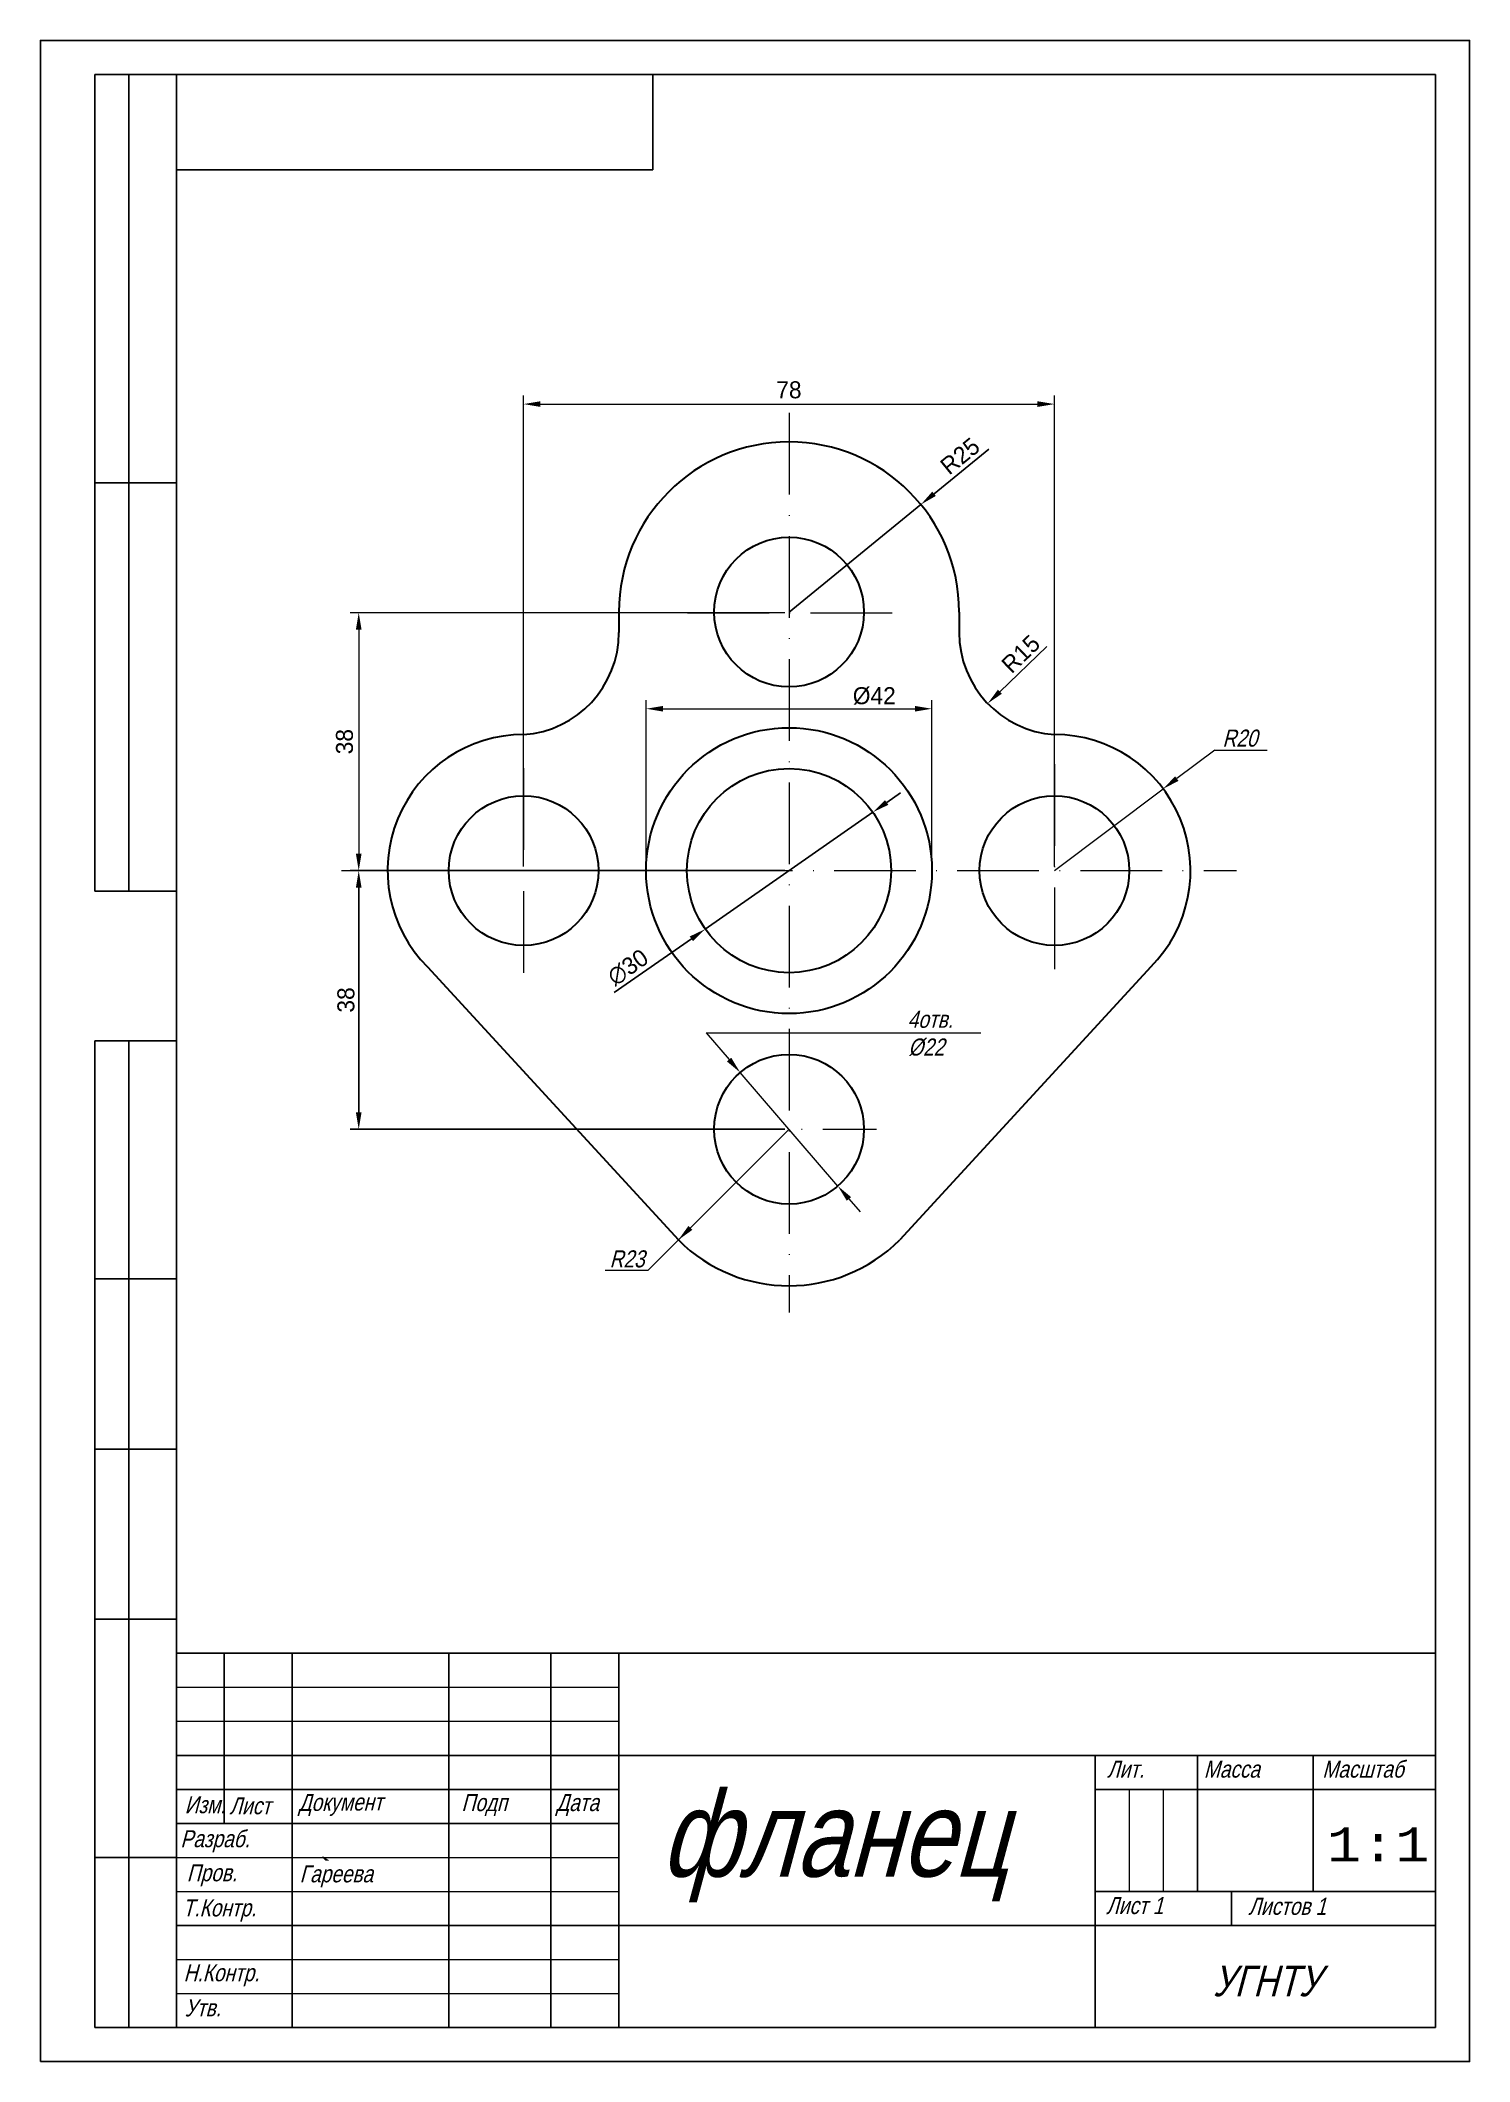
# Model space of a CAD drawing. Header units: millimetres. Extents: x 0 to 210, y 0 to 297.
import ezdxf

# ---------------------------------------------------------------- set-up
doc = ezdxf.new("R2010")
doc.units = ezdxf.units.MM
doc.linetypes.add('ACAD_ISO10W100', pattern=[18, 12, -3, 0, -3])
doc.layers.add('1-основная-06', color=7, linetype='Continuous')
doc.layers.add('Ypoвeнь2', color=7, linetype='Continuous', lineweight=20)
doc.styles.add('2', font='COUR.TTF', dxfattribs={"height": 5})
doc.styles.add('3', font='COUR.TTF', dxfattribs={"height": 3})
doc.styles.add('4', font='ARIAL.TTF', dxfattribs={"width": 0.8, "oblique": 15, "height": 2.5})
doc.dimstyles.new('ISO-25', dxfattribs={"dimtxt": 2.5, "dimasz": 2.5, "dimexe": 1.25, "dimexo": 0.625, "dimtad": 1, "dimtxsty": 'Standard', "dimcen": 2.5, "dimadec": 0, "dimazin": 0, "dimtfac": 1, "dimtmove": 0, "dimatfit": 3, "dimfxl": 0, "dimarcsym": 0})

# ---------------------------------------------------------------- blocks, each defined once
blk = doc.blocks.new('*D1')
at = {"layer": 'Defpoints', "color": 0}
for p in [(46.77, 175), (110, 175), (110, 137)]:
    blk.add_point(p, dxfattribs=at)
at = {"layer": 'Ypoвeнь2', "color": 0, "lineweight": -2}
for p, q in [((109.38, 175), (45.52, 175)), ((46.77, 139.5), (46.77, 172.5)), ((109.38, 137), (45.52, 137))]:
    blk.add_line(p, q, dxfattribs=at)
at = {"layer": 'Ypoвeнь2', "color": 0}
for points in [[(46.35, 172.5), (47.19, 172.5), (46.77, 175)], [(46.35, 139.5), (47.19, 139.5), (46.77, 137)]]:
    blk.add_solid(points, dxfattribs=at)
at = {"layer": 'Ypoвeнь2', "color": 0, "insert": (44.9, 156), "char_height": 2.5, "attachment_point": 5, "rotation": 90}
blk.add_mtext('38', dxfattribs=at)
blk = doc.blocks.new('*D2')
at = {"layer": 'Defpoints', "color": 0, "lineweight": 30}
for p in [(122.3, 183.58), (97.7, 166.42)]:
    blk.add_point(p, dxfattribs=at)
at = {"layer": 'Ypoвeнь2', "color": 0, "lineweight": -2}
for p, q in [((124.35, 185.01), (126.4, 186.44)), ((122.3, 183.58), (97.7, 166.42)), ((84.33, 157.1), (95.65, 164.99))]:
    blk.add_line(p, q, dxfattribs=at)
at = {"layer": 'Ypoвeнь2', "color": 0, "lineweight": 30}
for points in [[(124.11, 185.35), (124.59, 184.67), (122.3, 183.58)], [(95.41, 165.33), (95.89, 164.65), (97.7, 166.42)]]:
    blk.add_solid(points, dxfattribs=at)
at = {"layer": 'Ypoвeнь2', "color": 0, "insert": (86.34, 160.78), "char_height": 2.5, "attachment_point": 5, "rotation": 34.8997}
blk.add_mtext('∅30', dxfattribs=at)
blk = doc.blocks.new('*D3')
at = {"layer": 'Defpoints', "color": 0, "lineweight": 30}
for p in [(129.37, 228.8), (110, 213)]:
    blk.add_point(p, dxfattribs=at)
at = {"layer": 'Ypoвeнь2', "color": 0, "lineweight": -2}
for p, q in [((139.38, 236.96), (131.31, 230.38)), ((110, 213), (129.37, 228.8))]:
    blk.add_line(p, q, dxfattribs=at)
at = {"layer": 'Ypoвeнь2', "color": 0, "lineweight": 30}
blk.add_solid([(131.05, 230.7), (131.57, 230.06), (129.37, 228.8)], dxfattribs=at)
at = {"layer": 'Ypoвeнь2', "color": 0, "insert": (135.13, 235.92), "char_height": 2.5, "attachment_point": 5, "rotation": 39.2003}
blk.add_mtext('R25', dxfattribs=at)
blk = doc.blocks.new('*D4')
at = {"layer": 'Defpoints', "color": 0, "lineweight": 30}
for p in [(150, 209.97), (139.19, 199.57)]:
    blk.add_point(p, dxfattribs=at)
at = {"layer": 'Ypoвeнь2', "color": 0, "lineweight": -2}
blk.add_line((147.9, 207.94), (140.99, 201.3), dxfattribs=at)
at = {"layer": 'Ypoвeнь2', "color": 0, "lineweight": 30}
blk.add_solid([(140.7, 201.6), (141.28, 201), (139.19, 199.57)], dxfattribs=at)
at = {"layer": 'Ypoвeнь2', "color": 0, "insert": (144.05, 206.84), "char_height": 2.5, "attachment_point": 5, "rotation": 43.8913}
blk.add_mtext('R15', dxfattribs=at)

msp = doc.modelspace()

# ---------------------------------------------------------------- linework, layer by layer
at = {"layer": '1-основная-06'}
for p, q in [((20, 292), (8, 292)), ((8, 292), (8, 172)), ((13, 172), (13, 292)), ((205, 292), (20, 292)), ((20, 292), (20, 60)), ((90, 292), (90, 278)), ((205, 5), (205, 292)), ((90, 278), (20, 278)), ((20, 232), (8, 232)), ((8, 232), (8, 172)), ((20, 172), (20, 232)), ((8, 172), (20, 172)), ((8, 172), (13, 172)), ((8, 5), (8, 150)), ((8, 150), (20, 150)), ((13, 150), (8, 150)), ((8, 150), (8, 115)), ((13, 5), (13, 150)), ((20, 150), (20, 5)), ((8, 115), (20, 115)), ((20, 115), (20, 90)), ((20, 90), (8, 90)), ((8, 90), (8, 65)), ((8, 65), (20, 65)), ((20, 65), (20, 30)), ((205, 60), (20, 60)), ((20, 60), (20, 5)), ((37, 60), (27, 60)), ((27, 60), (27, 35)), ((60, 60), (37, 60)), ((37, 60), (37, 5)), ((37, 5), (37, 60)), ((60, 5), (60, 60)), ((85, 60), (75, 60)), ((75, 60), (75, 5)), ((85, 60), (85, 45)), ((20, 45), (85, 45)), ((85, 5), (85, 45)), ((85, 45), (205, 45)), ((85, 45), (155, 45)), ((155, 45), (155, 5)), ((170, 25), (170, 45)), ((205, 45), (187, 45)), ((187, 45), (187, 25)), ((205, 45), (205, 20)), ((205, 40), (205, 45)), ((85, 40), (20, 40)), ((20, 40), (20, 35)), ((85, 35), (85, 40)), ((155, 25), (155, 40)), ((155, 40), (205, 40)), ((20, 35), (27, 35)), ((27, 35), (85, 35)), ((20, 30), (8, 30)), ((8, 30), (8, 5)), ((205, 25), (155, 25)), ((175, 25), (170, 25)), ((187, 25), (175, 25)), ((175, 25), (175, 20)), ((175, 20), (175, 25)), ((205, 20), (205, 25)), ((20, 20), (85, 20)), ((205, 20), (85, 20)), ((155, 5), (155, 20)), ((155, 20), (205, 20)), ((8, 5), (13, 5)), ((20, 5), (13, 5)), ((20, 5), (205, 5)), ((75, 5), (60, 5))]:
    msp.add_line(p, q, dxfattribs=at)
msp.add_lwpolyline([(0, 0), (210, 0), (210, 297), (0, 297)], close=True, dxfattribs=at)
at = {"layer": 'Ypoвeнь2'}
for p, q in [((70.973, 175.625), (70.973, 244.81)), ((73.473, 243.56), (146.5, 243.56)), ((149, 175.625), (149, 244.81)), ((109.375, 212.911), (45.521, 212.911)), ((46.771, 210.411), (46.771, 177.5)), ((89, 175.625), (89, 200.042)), ((131, 175.625), (131, 200.042)), ((91.5, 198.792), (128.5, 198.792)), ((172.545, 192.718), (166.978, 188.529)), ((172.545, 192.718), (180.261, 192.718)), ((149, 175), (164.981, 187.026)), ((109.375, 175), (45.521, 175)), ((97.8, 151.183), (101.197, 147.235)), ((97.8, 151.183), (138.174, 151.183)), ((117.173, 128.661), (102.827, 145.339)), ((118.803, 126.765), (120.434, 124.87)), ((93.737, 120.737), (89.239, 116.24)), ((89.239, 116.24), (82.97, 116.24)), ((20, 55), (85, 55)), ((20, 50), (85, 50)), ((20, 40), (85, 40)), ((160, 40), (160, 25)), ((165, 40), (165, 25)), ((20, 35), (85, 35)), ((20, 30), (85, 30)), ((20, 25), (85, 25)), ((20, 15), (85, 15)), ((20, 10), (85, 10))]:
    msp.add_line(p, q, dxfattribs=at)
at = {"layer": 'Ypoвeнь2', "linetype": 'ACAD_ISO10W100'}
for p, q in [((110, 242.255), (110, 110.079)), ((95.071, 212.911), (125.336, 212.911)), ((149, 190.634), (149, 159.366)), ((70.973, 190.076), (70.973, 158.808)), ((44.23, 175), (175.77, 175)), ((96.846, 136.997), (122.838, 136.997))]:
    msp.add_line(p, q, dxfattribs=at)
at = {"layer": 'Ypoвeнь2', "lineweight": 30}
for p, q in [((85, 213), (85, 210)), ((135, 213), (135, 210)), ((56.858, 160.858), (93.737, 120.737)), ((163.142, 160.858), (126.263, 120.737))]:
    msp.add_line(p, q, dxfattribs=at)
at = {"layer": 'Ypoвeнь2', "lineweight": 30, "ltscale": 20}
msp.add_circle((110, 213), 11, dxfattribs=at)
at = {"layer": 'Ypoвeнь2', "lineweight": 30}
for centre, radius in [((110, 175), 21), ((110, 175), 15), ((71, 175), 11), ((149, 175), 11), ((110, 137), 11)]:
    msp.add_circle(centre, radius, dxfattribs=at)
for centre, radius, start, end in [((110, 213), 25, 0, 180), ((70, 209.967), 15, 273.82241, 0.12746), ((150, 209.967), 15, 179.87254, 266.17759), ((71, 175), 20, 90, 225), ((149, 175), 20, 315, 90), ((110, 137), 23, 225, 315)]:
    msp.add_arc(centre, radius, start, end, dxfattribs=at)
at = {"layer": 'Ypoвeнь2'}
for points in [[(73.473, 243.977), (73.473, 243.143), (70.973, 243.56)], [(146.5, 243.977), (146.5, 243.143), (149, 243.56)], [(46.354, 210.411), (47.188, 210.411), (46.771, 212.911)], [(91.5, 199.209), (91.5, 198.376), (89, 198.792)], [(128.5, 199.209), (128.5, 198.376), (131, 198.792)], [(166.728, 188.862), (167.229, 188.196), (164.981, 187.026)], [(46.354, 177.5), (47.188, 177.5), (46.771, 175)], [(101.512, 147.506), (100.881, 146.963), (102.827, 145.339)], [(119.119, 127.037), (118.488, 126.494), (117.173, 128.661)]]:
    msp.add_solid(points, dxfattribs=at)

# ---------------------------------------------------------------- texts
at = {"layer": 'Ypoвeнь2', "style": '4', "oblique": 15, "width": 0.8}
for s, p in [('R20', (173.686, 193.224)), ('4отв.', (127.425, 151.906)), ('%%c22', (127.521, 147.835)), ('R23', (83.634, 116.705)), ('Лит.', (156.731, 41.724)), ('Масса', (170.949, 41.724)), ('Масштаб', (188.362, 41.724)), ('Изм.', (21.197, 36.495)), ('Лист', (27.767, 36.339)), ('Подп', (61.864, 36.808)), ('Дата', (75.785, 36.808)), ('Разраб.', (20.572, 31.494)), ('Пров.', (21.51, 26.492)), ('Гареева', (38.09, 26.336)), ('Т.Контр.', (20.885, 21.334)), ('Лист 1', (156.603, 21.677)), ('Листов 1', (177.487, 21.562)), ('Н.Контр.', (21.041, 11.8)), ('Утв.', (21.197, 6.643))]:
    msp.add_text(s, height=2.5, dxfattribs=at).set_placement(p)
msp.add_text('Документ', height=2.5, rotation=0.48111, dxfattribs=at).set_placement((37.933, 36.808))
at = {"layer": 'Ypoвeнь2', "style": '2'}
msp.add_text('1:1', height=5, dxfattribs=at).set_placement((189.054, 29.419))
at = {"layer": 'Ypoвeнь2', "style": '3'}
msp.add_text('`', height=3, rotation=180, dxfattribs=at).set_placement((43.371, 32.761))
at = {"layer": 'Ypoвeнь2', "char_height": 2.5, "attachment_point": 5}
for s, insert in [('78', (109.986, 245.643)), ('%%c42', (122.527, 200.667))]:
    msp.add_mtext(s, dxfattribs=dict(at, insert=insert))
at = {"layer": 'Ypoвeнь2', "insert": (44.688, 193.956), "char_height": 2.5, "attachment_point": 5, "rotation": 90}
msp.add_mtext('38', dxfattribs=at)
at = {"layer": 'Ypoвeнь2', "style": '4'}
for s, insert, char_height, width, attachment_point in [('фланец', (91.121, 39.734), 12.5509, 156.53374, 1), ('УГНТУ', (180.172, 11.814), 4.5, 45.7327, 5)]:
    msp.add_mtext(s, dxfattribs=dict(at, insert=insert, char_height=char_height, width=width, attachment_point=attachment_point))

# ---------------------------------------------------------------- dimensions: what is measured, and where the dimension line sits
at = {"layer": 'Ypoвeнь2'}
dim = msp.add_radius_dim(center=(110, 213), mpoint=(129.374, 228.801), dimstyle='ISO-25', dxfattribs=at)
dim.commit()
dim.dimension.update_dxf_attribs({"geometry": '*D3', "text_midpoint": (135.131, 235.916)})
dim = msp.add_radius_dim(center=(150, 209.967), mpoint=(139.19, 199.567), dimstyle='ISO-25', dxfattribs=at)
dim.commit()
dim.dimension.update_dxf_attribs({"geometry": '*D4', "text_midpoint": (145.346, 205.489), "dimtype": 164})
dim = msp.add_diameter_dim_2p(p1=(122.302, 183.582), p2=(97.698, 166.418), dimstyle='ISO-25', dxfattribs=at)
dim.commit()
dim.dimension.update_dxf_attribs({"geometry": '*D2', "text_midpoint": (87.41, 159.241), "dimtype": 163})
dim = msp.add_linear_dim(base=(46.771, 175), p1=(110, 137), p2=(110, 175), angle=90, dimstyle='ISO-25', dxfattribs=at)
dim.commit()
dim.dimension.update_dxf_attribs({"geometry": '*D1', "text_midpoint": (44.896, 156)})

# ---------------------------------------------------------------- leaders
msp.add_leader([(93.737, 120.737), (110, 137)], dimstyle='ISO-25', override={"dimgap": 0.625, "dimtad": 0}, dxfattribs=at)

doc.saveas('drawing.dxf')
